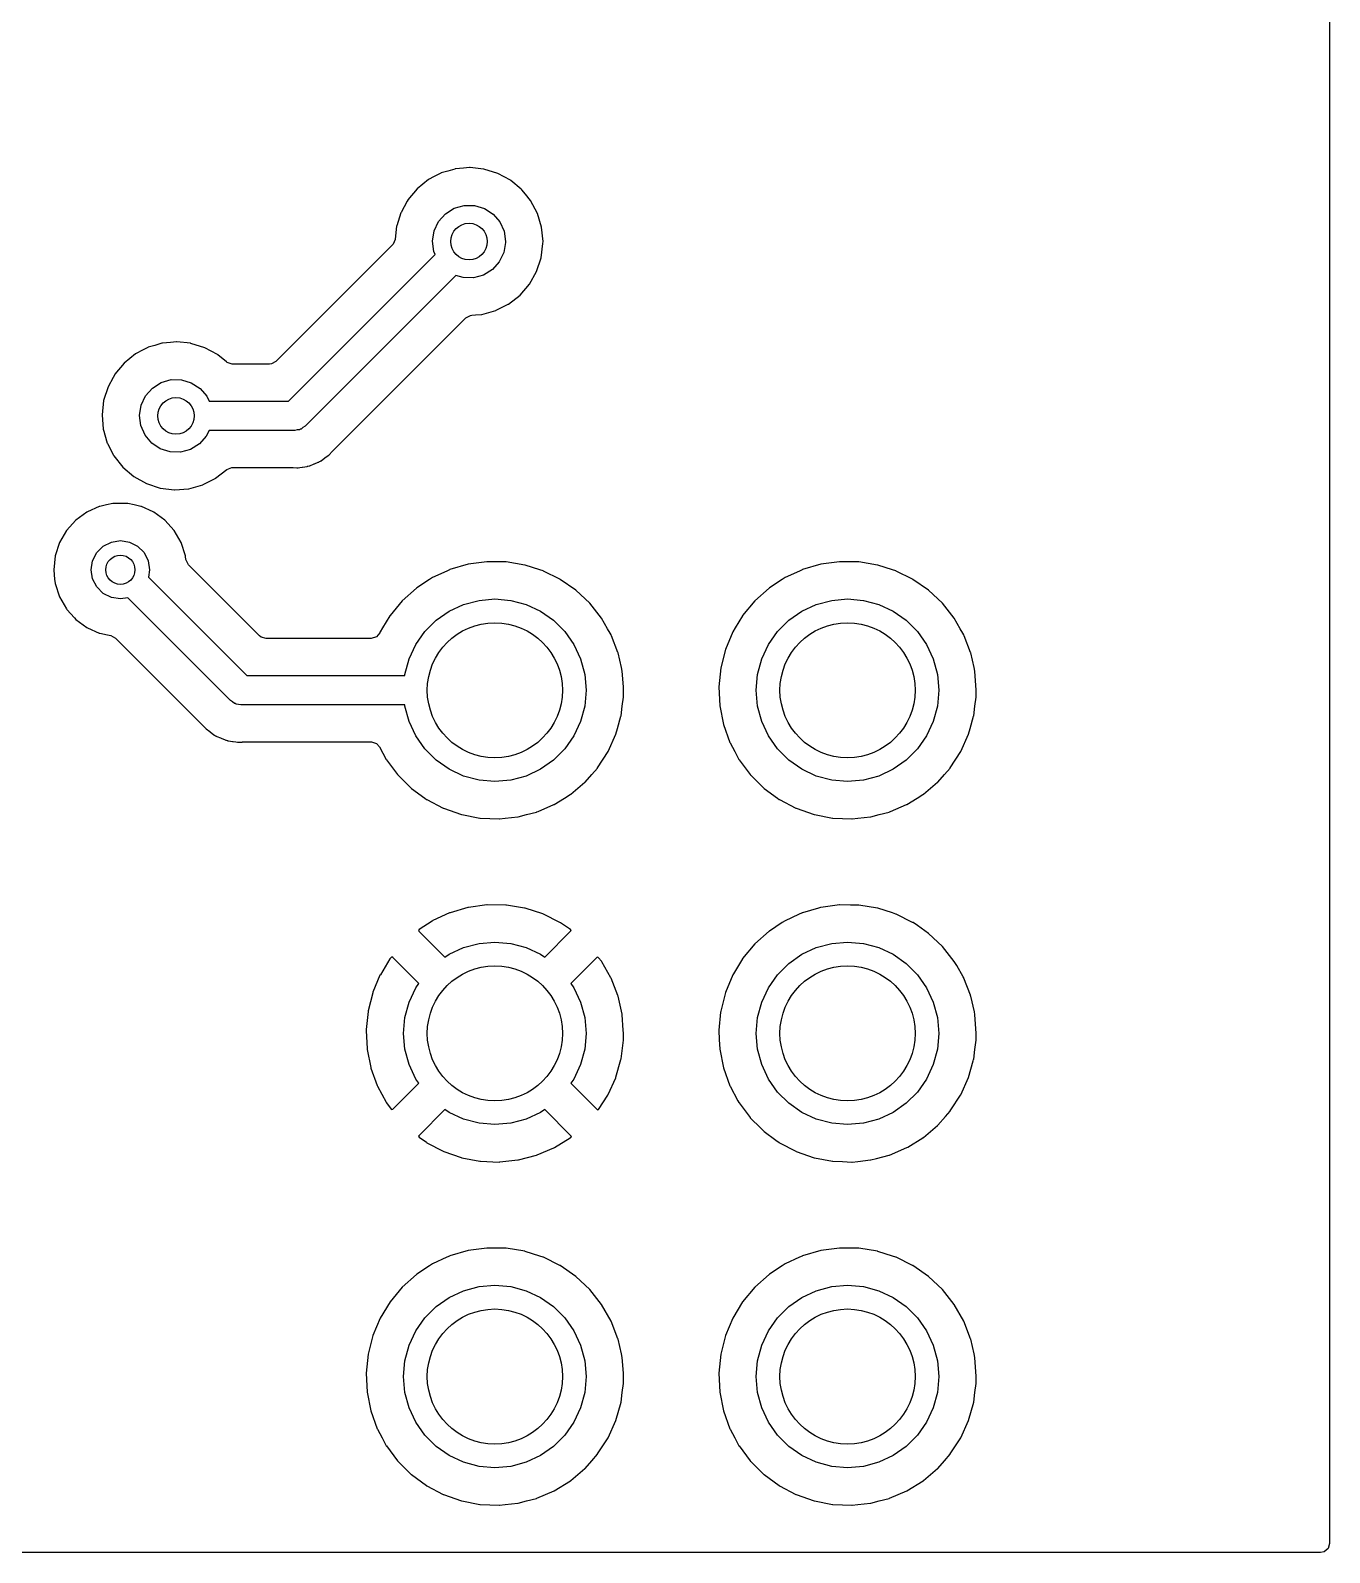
# Model space of a CAD drawing. Extents: x 83 to 134, y -229 to -45.
# Drawn here: x 116.32 to 134.11, y -229.36 to -208.51 of the extents above; entities that cross this region are included whole.
import ezdxf

# ---------------------------------------------------------------- set-up
doc = ezdxf.new("R2010")
doc.units = 0
doc.layers.add('BLACK', color=7, linetype='CONTINUOUS')

msp = doc.modelspace()

# ---------------------------------------------------------------- linework, layer by layer
at = {"layer": 'BLACK', "linetype": 'CONTINUOUS'}
for p, q in [((134.112, -45.0845), (134.112, -229.236)), ((121.772, -210.556), (121.617, -210.68)), ((121.851, -210.515), (121.772, -210.556)), ((121.941, -210.467), (121.851, -210.515)), ((121.947, -210.465), (121.941, -210.467)), ((121.941, -210.467), (121.941, -210.467)), ((122.034, -210.439), (121.947, -210.465)), ((122.131, -210.411), (122.034, -210.439)), ((122.137, -210.409), (122.131, -210.411)), ((122.131, -210.411), (122.131, -210.411)), ((122.143, -210.408), (122.137, -210.409)), ((122.251, -210.398), (122.143, -210.408)), ((122.143, -210.408), (122.143, -210.408)), ((122.333, -210.391), (122.251, -210.398)), ((122.34, -210.391), (122.333, -210.391)), ((122.524, -210.411), (122.34, -210.391)), ((122.34, -210.391), (122.34, -210.391)), ((122.53, -210.412), (122.524, -210.411)), ((122.524, -210.411), (122.524, -210.411)), ((122.719, -210.47), (122.53, -210.412)), ((122.893, -210.564), (122.719, -210.47)), ((122.898, -210.568), (122.893, -210.564)), ((121.617, -210.68), (121.49, -210.832)), ((123.039, -210.685), (122.898, -210.568)), ((122.898, -210.568), (122.898, -210.568)), ((123.045, -210.69), (123.039, -210.685)), ((123.049, -210.695), (123.045, -210.69)), ((123.1, -210.757), (123.049, -210.695)), ((123.049, -210.695), (123.049, -210.695)), ((123.17, -210.843), (123.1, -210.757)), ((121.481, -210.849), (121.395, -211.005)), ((121.487, -210.837), (121.481, -210.849)), ((121.49, -210.832), (121.487, -210.837)), ((121.487, -210.837), (121.487, -210.837)), ((122.002, -211.023), (122.122, -210.948)), ((122.122, -210.948), (122.259, -210.909)), ((122.259, -210.909), (122.4, -210.91)), ((122.4, -210.91), (122.536, -210.95)), ((122.536, -210.95), (122.655, -211.027)), ((123.263, -211.018), (123.17, -210.843)), ((121.337, -211.187), (121.335, -211.194)), ((121.393, -211.011), (121.337, -211.187)), ((121.395, -211.005), (121.393, -211.011)), ((121.393, -211.011), (121.393, -211.011)), ((121.848, -211.258), (121.908, -211.13)), ((121.908, -211.13), (122.002, -211.023)), ((122.655, -211.027), (122.748, -211.135)), ((122.748, -211.135), (122.806, -211.264)), ((123.32, -211.207), (123.263, -211.018)), ((121.315, -211.375), (121.287, -211.44)), ((121.32, -211.325), (121.315, -211.375)), ((121.335, -211.194), (121.32, -211.325)), ((121.826, -211.398), (121.848, -211.258)), ((121.845, -211.539), (121.826, -211.398)), ((122.806, -211.264), (122.826, -211.404)), ((123.34, -211.404), (123.32, -211.207)), ((121.279, -211.45), (119.682, -213.046)), ((119.856, -213.592), (121.864, -211.583)), ((121.287, -211.44), (121.279, -211.45)), ((121.864, -211.583), (121.845, -211.539)), ((122.803, -211.556), (122.741, -211.684)), ((122.826, -211.416), (122.803, -211.556)), ((122.826, -211.404), (122.826, -211.416)), ((123.315, -211.629), (123.339, -211.432)), ((123.339, -211.432), (123.34, -211.404)), ((122.646, -211.789), (122.525, -211.863)), ((122.741, -211.684), (122.646, -211.789)), ((123.154, -211.988), (123.252, -211.816)), ((123.252, -211.816), (123.315, -211.629)), ((122.147, -211.867), (120.08, -213.933)), ((122.246, -211.898), (122.147, -211.867)), ((122.388, -211.9), (122.246, -211.898)), ((122.525, -211.863), (122.388, -211.9)), ((123.025, -212.138), (123.154, -211.988)), ((122.869, -212.26), (123.025, -212.138)), ((122.283, -212.449), (122.345, -212.415)), ((122.345, -212.415), (122.363, -212.413)), ((122.363, -212.413), (122.417, -212.409)), ((122.417, -212.409), (122.496, -212.403)), ((122.496, -212.403), (122.502, -212.402)), ((122.496, -212.403), (122.496, -212.403)), ((122.502, -212.402), (122.693, -212.349)), ((122.693, -212.349), (122.698, -212.346)), ((122.698, -212.346), (122.864, -212.263)), ((122.698, -212.346), (122.698, -212.346)), ((122.864, -212.263), (122.869, -212.26)), ((122.864, -212.263), (122.864, -212.263)), ((120.457, -214.275), (122.283, -212.449)), ((117.928, -212.855), (117.865, -212.888)), ((117.934, -212.852), (117.928, -212.855)), ((117.928, -212.855), (117.928, -212.855)), ((118.021, -212.826), (117.934, -212.852)), ((118.117, -212.798), (118.021, -212.826)), ((118.123, -212.796), (118.117, -212.798)), ((118.117, -212.798), (118.117, -212.798)), ((118.129, -212.796), (118.123, -212.796)), ((118.238, -212.786), (118.129, -212.796)), ((118.129, -212.796), (118.129, -212.796)), ((118.32, -212.778), (118.238, -212.786)), ((118.326, -212.779), (118.32, -212.778)), ((118.511, -212.798), (118.326, -212.779)), ((118.326, -212.779), (118.326, -212.779)), ((118.517, -212.799), (118.511, -212.798)), ((118.511, -212.798), (118.511, -212.798)), ((118.706, -212.858), (118.517, -212.799)), ((118.88, -212.952), (118.706, -212.858)), ((117.604, -213.068), (117.477, -213.219)), ((117.758, -212.944), (117.604, -213.068)), ((117.865, -212.888), (117.758, -212.944)), ((118.885, -212.956), (118.88, -212.952)), ((119.004, -213.054), (118.885, -212.956)), ((118.885, -212.956), (118.885, -212.956)), ((119.016, -213.063), (119.004, -213.054)), ((119.084, -213.083), (119.016, -213.063)), ((119.682, -213.046), (119.62, -213.08)), ((117.452, -213.265), (117.382, -213.393)), ((117.474, -213.225), (117.452, -213.265)), ((117.477, -213.219), (117.474, -213.225)), ((117.474, -213.225), (117.474, -213.225)), ((119.593, -213.083), (119.084, -213.083)), ((119.62, -213.08), (119.593, -213.083)), ((117.382, -213.393), (117.322, -213.581)), ((117.895, -213.517), (117.989, -213.411)), ((117.989, -213.411), (118.109, -213.335)), ((118.109, -213.335), (118.245, -213.296)), ((118.245, -213.296), (118.387, -213.297)), ((118.387, -213.297), (118.523, -213.338)), ((118.523, -213.338), (118.642, -213.415)), ((118.642, -213.415), (118.734, -213.522)), ((117.322, -213.581), (117.3, -213.778)), ((117.813, -213.786), (117.835, -213.646)), ((117.835, -213.646), (117.895, -213.517)), ((118.734, -213.522), (118.766, -213.592)), ((118.766, -213.592), (119.856, -213.592)), ((117.3, -213.778), (117.316, -213.975)), ((117.832, -213.926), (117.813, -213.786)), ((117.316, -213.975), (117.325, -214.003)), ((117.325, -214.003), (117.363, -214.136)), ((117.889, -214.056), (117.832, -213.926)), ((117.98, -214.165), (117.889, -214.056)), ((118.728, -214.071), (118.633, -214.177)), ((118.766, -213.992), (118.728, -214.071)), ((119.939, -213.992), (118.766, -213.992)), ((119.971, -213.984), (119.939, -213.992)), ((120.005, -213.981), (119.971, -213.984)), ((120.014, -213.975), (120.005, -213.981)), ((120.026, -213.972), (120.014, -213.975)), ((120.052, -213.951), (120.026, -213.972)), ((120.08, -213.933), (120.052, -213.951)), ((117.363, -214.136), (117.371, -214.165)), ((117.371, -214.165), (117.374, -214.17)), ((117.374, -214.17), (117.456, -214.33)), ((118.098, -214.243), (117.98, -214.165)), ((118.233, -214.285), (118.098, -214.243)), ((118.375, -214.288), (118.233, -214.285)), ((118.512, -214.251), (118.375, -214.288)), ((118.633, -214.177), (118.512, -214.251)), ((120.411, -214.327), (120.452, -214.281)), ((120.452, -214.281), (120.457, -214.275)), ((117.456, -214.33), (117.461, -214.341)), ((117.461, -214.341), (117.584, -214.496)), ((117.584, -214.496), (117.735, -214.624)), ((118.856, -214.647), (119.01, -214.527)), ((119.01, -214.527), (119.076, -214.501)), ((119.076, -214.501), (119.088, -214.5)), ((119.088, -214.5), (119.91, -214.5)), ((119.91, -214.5), (119.918, -214.501)), ((119.918, -214.501), (119.969, -214.504)), ((119.969, -214.504), (119.969, -214.504)), ((119.969, -214.504), (119.976, -214.505)), ((119.976, -214.505), (119.984, -214.503)), ((119.984, -214.503), (120.01, -214.499)), ((119.984, -214.503), (119.984, -214.503)), ((120.01, -214.499), (120.039, -214.494)), ((120.039, -214.494), (120.046, -214.493)), ((120.046, -214.493), (120.109, -214.485)), ((120.109, -214.485), (120.116, -214.482)), ((120.116, -214.482), (120.119, -214.482)), ((120.119, -214.482), (120.135, -214.477)), ((120.135, -214.477), (120.138, -214.476)), ((120.138, -214.476), (120.145, -214.475)), ((120.145, -214.475), (120.204, -214.449)), ((120.204, -214.449), (120.21, -214.447)), ((120.21, -214.447), (120.262, -214.427)), ((120.262, -214.427), (120.269, -214.424)), ((120.262, -214.427), (120.262, -214.427)), ((120.269, -214.424), (120.276, -214.42)), ((120.276, -214.42), (120.278, -214.419)), ((120.278, -214.419), (120.293, -214.411)), ((120.293, -214.411), (120.295, -214.409)), ((120.295, -214.409), (120.302, -214.406)), ((120.302, -214.406), (120.353, -214.367)), ((120.353, -214.367), (120.358, -214.363)), ((120.358, -214.363), (120.405, -214.331)), ((120.405, -214.331), (120.411, -214.327)), ((120.405, -214.331), (120.405, -214.331)), ((117.735, -214.624), (117.907, -214.72)), ((117.907, -214.72), (118.096, -214.782)), ((118.489, -214.79), (118.68, -214.737)), ((118.68, -214.737), (118.685, -214.734)), ((118.685, -214.734), (118.851, -214.65)), ((118.685, -214.734), (118.685, -214.734)), ((118.851, -214.65), (118.856, -214.647)), ((118.851, -214.65), (118.851, -214.65)), ((118.096, -214.782), (118.292, -214.805)), ((118.292, -214.805), (118.298, -214.804)), ((118.298, -214.804), (118.483, -214.79)), ((118.298, -214.804), (118.298, -214.804)), ((118.483, -214.79), (118.483, -214.79)), ((118.483, -214.79), (118.489, -214.79)), ((117.094, -215.109), (116.94, -215.221)), ((117.1, -215.106), (117.094, -215.109)), ((117.263, -215.034), (117.1, -215.106)), ((117.1, -215.106), (117.1, -215.106)), ((117.269, -215.031), (117.263, -215.034)), ((117.263, -215.034), (117.263, -215.034)), ((117.362, -215.011), (117.269, -215.031)), ((117.449, -214.993), (117.362, -215.011)), ((117.456, -214.992), (117.449, -214.993)), ((117.449, -214.993), (117.449, -214.993)), ((117.647, -214.992), (117.456, -214.992)), ((117.653, -214.993), (117.647, -214.992)), ((117.74, -215.011), (117.653, -214.993)), ((117.653, -214.993), (117.653, -214.993)), ((117.833, -215.031), (117.74, -215.011)), ((117.84, -215.034), (117.833, -215.031)), ((118.002, -215.106), (117.84, -215.034)), ((117.84, -215.034), (117.84, -215.034)), ((118.008, -215.109), (118.002, -215.106)), ((118.002, -215.106), (118.002, -215.106)), ((118.162, -215.221), (118.008, -215.109)), ((116.94, -215.221), (116.812, -215.363)), ((118.29, -215.363), (118.162, -215.221)), ((116.717, -215.528), (116.658, -215.71)), ((116.812, -215.363), (116.717, -215.528)), ((117.316, -215.576), (117.428, -215.52)), ((117.428, -215.52), (117.551, -215.5)), ((117.551, -215.5), (117.675, -215.52)), ((117.675, -215.52), (117.786, -215.576)), ((118.386, -215.528), (118.29, -215.363)), ((118.445, -215.71), (118.386, -215.528)), ((116.658, -215.71), (116.638, -215.9)), ((117.151, -215.9), (117.171, -215.776)), ((117.171, -215.776), (117.228, -215.665)), ((117.228, -215.665), (117.316, -215.576)), ((117.786, -215.576), (117.875, -215.665)), ((117.875, -215.665), (117.932, -215.776)), ((117.932, -215.776), (117.951, -215.9)), ((118.445, -215.717), (118.445, -215.71)), ((118.45, -215.757), (118.445, -215.717)), ((118.445, -215.717), (118.445, -215.717)), ((118.452, -215.77), (118.45, -215.757)), ((118.486, -215.833), (118.452, -215.77)), ((116.638, -215.9), (116.638, -215.907)), ((116.638, -215.907), (116.651, -216.029)), ((117.171, -216.024), (117.151, -215.9)), ((117.951, -215.9), (117.935, -216.001)), ((119.458, -216.805), (118.486, -215.833)), ((122.022, -215.917), (121.825, -216.008)), ((122.058, -215.9), (122.022, -215.917)), ((122.062, -215.898), (122.058, -215.9)), ((122.058, -215.9), (122.058, -215.9)), ((122.313, -215.825), (122.062, -215.898)), ((122.572, -215.79), (122.313, -215.825)), ((122.577, -215.79), (122.572, -215.79)), ((122.72, -215.792), (122.577, -215.79)), ((122.577, -215.79), (122.577, -215.79)), ((122.834, -215.793), (122.72, -215.792)), ((123.092, -215.835), (122.834, -215.793)), ((123.096, -215.837), (123.092, -215.835)), ((123.294, -215.9), (123.096, -215.837)), ((123.341, -215.915), (123.294, -215.9)), ((123.345, -215.917), (123.341, -215.915)), ((123.571, -216.029), (123.345, -215.917)), ((123.345, -215.917), (123.345, -215.917)), ((126.852, -215.917), (126.655, -216.008)), ((126.888, -215.9), (126.852, -215.917)), ((126.892, -215.898), (126.888, -215.9)), ((126.888, -215.9), (126.888, -215.9)), ((127.143, -215.825), (126.892, -215.898)), ((127.402, -215.79), (127.143, -215.825)), ((127.407, -215.79), (127.402, -215.79)), ((127.55, -215.792), (127.407, -215.79)), ((127.407, -215.79), (127.407, -215.79)), ((127.664, -215.793), (127.55, -215.792)), ((127.922, -215.835), (127.664, -215.793)), ((127.926, -215.837), (127.922, -215.835)), ((128.124, -215.9), (127.926, -215.837)), ((128.171, -215.915), (128.124, -215.9)), ((128.175, -215.917), (128.171, -215.915)), ((128.401, -216.029), (128.175, -215.917)), ((128.175, -215.917), (128.175, -215.917)), ((116.651, -216.029), (116.658, -216.09)), ((116.658, -216.09), (116.717, -216.272)), ((117.228, -216.135), (117.171, -216.024)), ((117.316, -216.224), (117.228, -216.135)), ((117.935, -216.001), (119.284, -217.35)), ((121.606, -216.151), (121.411, -216.325)), ((121.61, -216.148), (121.606, -216.151)), ((121.786, -216.033), (121.61, -216.148)), ((121.61, -216.148), (121.61, -216.148)), ((121.825, -216.008), (121.786, -216.033)), ((123.575, -216.031), (123.571, -216.029)), ((123.79, -216.18), (123.575, -216.031)), ((123.98, -216.359), (123.79, -216.18)), ((126.436, -216.151), (126.241, -216.325)), ((126.44, -216.148), (126.436, -216.151)), ((126.616, -216.033), (126.44, -216.148)), ((126.44, -216.148), (126.44, -216.148)), ((126.655, -216.008), (126.616, -216.033)), ((128.405, -216.031), (128.401, -216.029)), ((128.62, -216.18), (128.405, -216.031)), ((128.81, -216.359), (128.62, -216.18)), ((116.717, -216.272), (116.812, -216.437)), ((117.428, -216.28), (117.316, -216.224)), ((117.551, -216.3), (117.428, -216.28)), ((117.652, -216.284), (117.551, -216.3)), ((119.06, -217.691), (117.652, -216.284)), ((121.411, -216.325), (121.244, -216.526)), ((122.055, -216.467), (122.252, -216.375)), ((122.252, -216.375), (122.463, -216.319)), ((122.463, -216.319), (122.68, -216.3)), ((122.68, -216.3), (122.897, -216.319)), ((122.897, -216.319), (123.108, -216.375)), ((123.108, -216.375), (123.305, -216.467)), ((124.142, -216.564), (123.98, -216.359)), ((126.241, -216.325), (126.074, -216.526)), ((126.885, -216.467), (127.082, -216.375)), ((127.082, -216.375), (127.293, -216.319)), ((127.293, -216.319), (127.51, -216.3)), ((127.51, -216.3), (127.727, -216.319)), ((127.727, -216.319), (127.938, -216.375)), ((127.938, -216.375), (128.135, -216.467)), ((128.972, -216.564), (128.81, -216.359)), ((116.812, -216.437), (116.817, -216.442)), ((116.817, -216.442), (116.817, -216.442)), ((116.817, -216.442), (116.923, -216.56)), ((116.923, -216.56), (116.94, -216.579)), ((116.94, -216.579), (117.094, -216.691)), ((121.242, -216.53), (121.143, -216.694)), ((121.244, -216.526), (121.242, -216.53)), ((121.722, -216.747), (121.877, -216.592)), ((121.877, -216.592), (122.055, -216.467)), ((123.305, -216.467), (123.483, -216.592)), ((123.483, -216.592), (123.638, -216.747)), ((124.224, -216.707), (124.142, -216.564)), ((126.072, -216.53), (125.973, -216.694)), ((126.074, -216.526), (126.072, -216.53)), ((126.552, -216.747), (126.707, -216.592)), ((126.707, -216.592), (126.885, -216.467)), ((128.135, -216.467), (128.313, -216.592)), ((128.313, -216.592), (128.468, -216.747)), ((129.054, -216.707), (128.972, -216.564)), ((117.094, -216.691), (117.1, -216.694)), ((117.1, -216.694), (117.1, -216.694)), ((117.1, -216.694), (117.263, -216.766)), ((117.263, -216.766), (117.269, -216.769)), ((117.269, -216.769), (117.373, -216.791)), ((117.373, -216.791), (117.422, -216.801)), ((117.422, -216.801), (117.485, -216.835)), ((119.479, -216.821), (119.458, -216.805)), ((119.547, -216.841), (119.479, -216.821)), ((121.058, -216.819), (120.986, -216.841)), ((121.103, -216.764), (121.058, -216.819)), ((121.107, -216.754), (121.103, -216.764)), ((121.109, -216.749), (121.107, -216.754)), ((121.107, -216.754), (121.107, -216.754)), ((121.143, -216.694), (121.109, -216.749)), ((121.597, -216.925), (121.722, -216.747)), ((123.638, -216.747), (123.763, -216.925)), ((124.259, -216.769), (124.224, -216.707)), ((124.272, -216.791), (124.259, -216.769)), ((124.273, -216.795), (124.272, -216.791)), ((124.277, -216.805), (124.273, -216.795)), ((124.273, -216.795), (124.273, -216.795)), ((124.366, -217.034), (124.277, -216.805)), ((125.939, -216.749), (125.838, -216.99)), ((125.973, -216.694), (125.939, -216.749)), ((126.427, -216.925), (126.552, -216.747)), ((128.468, -216.747), (128.593, -216.925)), ((129.089, -216.769), (129.054, -216.707)), ((129.102, -216.791), (129.089, -216.769)), ((129.103, -216.795), (129.102, -216.791)), ((129.107, -216.805), (129.103, -216.795)), ((129.103, -216.795), (129.103, -216.795)), ((129.196, -217.034), (129.107, -216.805)), ((117.485, -216.835), (118.68, -218.031)), ((120.986, -216.841), (119.547, -216.841)), ((121.505, -217.122), (121.597, -216.925)), ((123.763, -216.925), (123.855, -217.122)), ((125.838, -216.99), (125.773, -217.244)), ((126.335, -217.122), (126.427, -216.925)), ((128.593, -216.925), (128.685, -217.122)), ((121.449, -217.333), (121.505, -217.122)), ((123.855, -217.122), (123.911, -217.333)), ((124.367, -217.039), (124.366, -217.034)), ((124.413, -217.239), (124.367, -217.039)), ((126.279, -217.333), (126.335, -217.122)), ((128.685, -217.122), (128.741, -217.333)), ((129.197, -217.039), (129.196, -217.034)), ((129.243, -217.239), (129.197, -217.039)), ((119.284, -217.35), (121.447, -217.35)), ((121.447, -217.35), (121.449, -217.333)), ((123.911, -217.333), (123.93, -217.55)), ((124.424, -217.289), (124.413, -217.239)), ((124.44, -217.504), (124.424, -217.289)), ((125.773, -217.244), (125.747, -217.504)), ((126.26, -217.55), (126.279, -217.333)), ((128.741, -217.333), (128.76, -217.55)), ((129.254, -217.289), (129.243, -217.239)), ((129.273, -217.55), (129.254, -217.289)), ((123.93, -217.55), (123.911, -217.767)), ((124.425, -217.769), (124.441, -217.645)), ((124.443, -217.55), (124.44, -217.504)), ((124.441, -217.642), (124.443, -217.55)), ((124.441, -217.645), (124.441, -217.642)), ((124.441, -217.645), (124.441, -217.645)), ((125.747, -217.504), (125.76, -217.765)), ((126.279, -217.767), (126.26, -217.55)), ((128.76, -217.55), (128.741, -217.767)), ((129.255, -217.769), (129.271, -217.645)), ((129.271, -217.642), (129.273, -217.55)), ((129.271, -217.645), (129.271, -217.642)), ((129.271, -217.645), (129.271, -217.645)), ((119.088, -217.709), (119.06, -217.691)), ((119.114, -217.73), (119.088, -217.709)), ((119.125, -217.733), (119.114, -217.73)), ((119.135, -217.739), (119.125, -217.733)), ((119.168, -217.743), (119.135, -217.739)), ((119.201, -217.75), (119.168, -217.743)), ((121.447, -217.75), (119.201, -217.75)), ((121.449, -217.767), (121.447, -217.75)), ((121.505, -217.978), (121.449, -217.767)), ((123.911, -217.767), (123.855, -217.978)), ((124.408, -217.902), (124.425, -217.769)), ((125.76, -217.765), (125.811, -218.021)), ((126.335, -217.978), (126.279, -217.767)), ((128.741, -217.767), (128.685, -217.978)), ((129.238, -217.902), (129.255, -217.769)), ((118.68, -218.031), (118.686, -218.037)), ((118.686, -218.037), (118.724, -218.08)), ((121.597, -218.175), (121.505, -217.978)), ((123.855, -217.978), (123.763, -218.175)), ((124.359, -218.075), (124.407, -217.906)), ((124.407, -217.906), (124.408, -217.902)), ((124.407, -217.906), (124.407, -217.906)), ((125.811, -218.021), (125.899, -218.267)), ((126.427, -218.175), (126.335, -217.978)), ((128.685, -217.978), (128.593, -218.175)), ((129.189, -218.075), (129.237, -217.906)), ((129.237, -217.906), (129.238, -217.902)), ((129.237, -217.906), (129.237, -217.906)), ((118.724, -218.08), (118.776, -218.117)), ((118.776, -218.117), (118.781, -218.121)), ((118.781, -218.121), (118.831, -218.16)), ((118.831, -218.16), (118.838, -218.164)), ((118.838, -218.164), (118.841, -218.165)), ((118.841, -218.165), (118.855, -218.173)), ((118.855, -218.173), (118.858, -218.175)), ((118.858, -218.175), (118.864, -218.179)), ((118.864, -218.179), (118.871, -218.182)), ((118.871, -218.182), (118.871, -218.182)), ((118.871, -218.182), (118.923, -218.202)), ((118.923, -218.202), (118.93, -218.205)), ((118.93, -218.205), (118.988, -218.231)), ((118.988, -218.231), (118.995, -218.232)), ((118.995, -218.232), (118.998, -218.233)), ((118.998, -218.233), (119.014, -218.238)), ((119.014, -218.238), (119.017, -218.239)), ((119.017, -218.239), (119.024, -218.241)), ((119.024, -218.241), (119.031, -218.242)), ((119.031, -218.242), (119.087, -218.25)), ((119.087, -218.25), (119.094, -218.251)), ((119.094, -218.251), (119.132, -218.258)), ((119.132, -218.258), (119.156, -218.262)), ((119.156, -218.262), (119.164, -218.262)), ((119.164, -218.262), (119.219, -218.259)), ((119.164, -218.262), (119.164, -218.262)), ((119.219, -218.259), (119.226, -218.258)), ((119.226, -218.258), (120.989, -218.258)), ((120.989, -218.258), (121.057, -218.279)), ((121.057, -218.279), (121.1, -218.325)), ((121.722, -218.353), (121.597, -218.175)), ((123.763, -218.175), (123.638, -218.353)), ((124.23, -218.391), (124.337, -218.153)), ((124.337, -218.153), (124.359, -218.075)), ((125.899, -218.267), (125.901, -218.271)), ((125.901, -218.271), (125.966, -218.391)), ((126.552, -218.353), (126.427, -218.175)), ((128.593, -218.175), (128.468, -218.353)), ((129.06, -218.391), (129.167, -218.153)), ((129.167, -218.153), (129.189, -218.075)), ((121.1, -218.325), (121.193, -218.497)), ((121.877, -218.508), (121.722, -218.353)), ((123.638, -218.353), (123.483, -218.508)), ((124.088, -218.611), (124.23, -218.391)), ((125.966, -218.391), (126.023, -218.497)), ((126.707, -218.508), (126.552, -218.353)), ((128.468, -218.353), (128.313, -218.508)), ((128.918, -218.611), (129.06, -218.391)), ((121.193, -218.497), (121.196, -218.501)), ((121.196, -218.501), (121.196, -218.501)), ((121.196, -218.501), (121.346, -218.703)), ((122.055, -218.633), (121.877, -218.508)), ((122.252, -218.725), (122.055, -218.633)), ((123.305, -218.633), (123.108, -218.725)), ((123.483, -218.508), (123.305, -218.633)), ((124.008, -218.703), (124.085, -218.615)), ((124.085, -218.615), (124.088, -218.611)), ((124.085, -218.615), (124.085, -218.615)), ((126.023, -218.497), (126.026, -218.501)), ((126.026, -218.501), (126.026, -218.501)), ((126.026, -218.501), (126.176, -218.703)), ((126.885, -218.633), (126.707, -218.508)), ((127.082, -218.725), (126.885, -218.633)), ((128.135, -218.633), (127.938, -218.725)), ((128.313, -218.508), (128.135, -218.633)), ((128.838, -218.703), (128.915, -218.615)), ((128.915, -218.615), (128.918, -218.611)), ((128.915, -218.615), (128.915, -218.615)), ((121.346, -218.703), (121.346, -218.703)), ((121.346, -218.703), (121.349, -218.707)), ((121.349, -218.707), (121.352, -218.71)), ((121.352, -218.71), (121.352, -218.71)), ((121.352, -218.71), (121.531, -218.888)), ((121.531, -218.888), (121.535, -218.891)), ((121.535, -218.891), (121.539, -218.894)), ((121.539, -218.894), (121.539, -218.894)), ((121.539, -218.894), (121.723, -219.029)), ((122.463, -218.781), (122.252, -218.725)), ((122.68, -218.8), (122.463, -218.781)), ((122.897, -218.781), (122.68, -218.8)), ((123.108, -218.725), (122.897, -218.781)), ((123.72, -218.974), (123.912, -218.811)), ((123.912, -218.811), (123.916, -218.808)), ((123.912, -218.811), (123.912, -218.811)), ((123.916, -218.808), (124.008, -218.703)), ((126.176, -218.703), (126.176, -218.703)), ((126.176, -218.703), (126.179, -218.707)), ((126.179, -218.707), (126.182, -218.71)), ((126.182, -218.71), (126.182, -218.71)), ((126.182, -218.71), (126.361, -218.888)), ((126.361, -218.888), (126.365, -218.891)), ((126.365, -218.891), (126.369, -218.894)), ((126.369, -218.894), (126.369, -218.894)), ((126.369, -218.894), (126.553, -219.029)), ((127.293, -218.781), (127.082, -218.725)), ((127.51, -218.8), (127.293, -218.781)), ((127.727, -218.781), (127.51, -218.8)), ((127.938, -218.725), (127.727, -218.781)), ((128.55, -218.974), (128.742, -218.811)), ((128.742, -218.811), (128.746, -218.808)), ((128.742, -218.811), (128.742, -218.811)), ((128.746, -218.808), (128.838, -218.703)), ((121.723, -219.029), (121.746, -219.045)), ((121.746, -219.045), (121.75, -219.048)), ((121.75, -219.048), (121.75, -219.048)), ((121.75, -219.048), (121.973, -219.165)), ((123.49, -219.116), (123.494, -219.114)), ((123.494, -219.114), (123.636, -219.027)), ((123.636, -219.027), (123.713, -218.979)), ((123.713, -218.979), (123.717, -218.977)), ((123.713, -218.979), (123.713, -218.979)), ((123.717, -218.977), (123.72, -218.974)), ((123.72, -218.974), (123.72, -218.974)), ((126.553, -219.029), (126.576, -219.045)), ((126.576, -219.045), (126.58, -219.048)), ((126.58, -219.048), (126.58, -219.048)), ((126.58, -219.048), (126.803, -219.165)), ((128.32, -219.116), (128.324, -219.114)), ((128.324, -219.114), (128.466, -219.027)), ((128.466, -219.027), (128.543, -218.979)), ((128.543, -218.979), (128.547, -218.977)), ((128.543, -218.979), (128.543, -218.979)), ((128.547, -218.977), (128.55, -218.974)), ((128.55, -218.974), (128.55, -218.974)), ((121.973, -219.165), (121.973, -219.165)), ((121.973, -219.165), (121.977, -219.167)), ((121.977, -219.167), (122.224, -219.253)), ((122.224, -219.253), (122.228, -219.254)), ((122.228, -219.254), (122.476, -219.301)), ((122.476, -219.301), (122.476, -219.301)), ((122.476, -219.301), (122.48, -219.302)), ((122.48, -219.302), (122.611, -219.307)), ((122.611, -219.307), (122.737, -219.312)), ((122.737, -219.312), (122.737, -219.312)), ((122.737, -219.312), (122.742, -219.312)), ((122.742, -219.312), (122.821, -219.304)), ((122.821, -219.304), (122.997, -219.284)), ((122.997, -219.284), (122.997, -219.284)), ((122.997, -219.284), (123.001, -219.284)), ((123.001, -219.284), (123.114, -219.254)), ((123.114, -219.254), (123.25, -219.219)), ((123.25, -219.219), (123.254, -219.217)), ((123.25, -219.219), (123.25, -219.219)), ((123.254, -219.217), (123.271, -219.21)), ((123.271, -219.21), (123.49, -219.116)), ((126.803, -219.165), (126.803, -219.165)), ((126.803, -219.165), (126.807, -219.167)), ((126.807, -219.167), (127.054, -219.253)), ((127.054, -219.253), (127.058, -219.254)), ((127.058, -219.254), (127.306, -219.301)), ((127.306, -219.301), (127.306, -219.301)), ((127.306, -219.301), (127.31, -219.302)), ((127.31, -219.302), (127.441, -219.307)), ((127.441, -219.307), (127.567, -219.312)), ((127.567, -219.312), (127.567, -219.312)), ((127.567, -219.312), (127.572, -219.312)), ((127.572, -219.312), (127.651, -219.304)), ((127.651, -219.304), (127.827, -219.284)), ((127.827, -219.284), (127.827, -219.284)), ((127.827, -219.284), (127.831, -219.284)), ((127.831, -219.284), (127.944, -219.254)), ((127.944, -219.254), (128.08, -219.219)), ((128.08, -219.219), (128.084, -219.217)), ((128.08, -219.219), (128.08, -219.219)), ((128.084, -219.217), (128.101, -219.21)), ((128.101, -219.21), (128.32, -219.116)), ((122.309, -220.527), (122.067, -220.597)), ((122.318, -220.525), (122.309, -220.527)), ((122.568, -220.491), (122.318, -220.525)), ((122.577, -220.49), (122.568, -220.491)), ((122.829, -220.494), (122.577, -220.49)), ((122.838, -220.495), (122.829, -220.494)), ((123.087, -220.535), (122.838, -220.495)), ((123.096, -220.537), (123.087, -220.535)), ((123.336, -220.614), (123.096, -220.537)), ((127.111, -220.535), (126.892, -220.598)), ((127.139, -220.526), (127.111, -220.535)), ((127.143, -220.525), (127.139, -220.526)), ((127.139, -220.526), (127.139, -220.526)), ((127.402, -220.49), (127.143, -220.525)), ((127.407, -220.49), (127.402, -220.49)), ((127.55, -220.492), (127.407, -220.49)), ((127.407, -220.49), (127.407, -220.49)), ((127.664, -220.493), (127.55, -220.492)), ((127.922, -220.535), (127.664, -220.493)), ((127.926, -220.537), (127.922, -220.535)), ((128.124, -220.6), (127.926, -220.537)), ((121.821, -220.711), (121.642, -220.828)), ((121.83, -220.706), (121.821, -220.711)), ((122.058, -220.601), (121.83, -220.706)), ((122.067, -220.597), (122.058, -220.601)), ((123.345, -220.618), (123.336, -220.614)), ((123.571, -220.729), (123.345, -220.618)), ((123.579, -220.734), (123.571, -220.729)), ((123.715, -220.829), (123.579, -220.734)), ((126.616, -220.733), (126.44, -220.848)), ((126.655, -220.708), (126.616, -220.733)), ((126.838, -220.623), (126.655, -220.708)), ((126.888, -220.6), (126.838, -220.623)), ((126.892, -220.598), (126.888, -220.6)), ((126.888, -220.6), (126.888, -220.6)), ((128.171, -220.615), (128.124, -220.6)), ((128.175, -220.617), (128.171, -220.615)), ((128.401, -220.729), (128.175, -220.617)), ((128.175, -220.617), (128.175, -220.617)), ((128.405, -220.731), (128.401, -220.729)), ((128.409, -220.733), (128.405, -220.731)), ((128.467, -220.774), (128.409, -220.733)), ((128.409, -220.733), (128.409, -220.733)), ((128.62, -220.88), (128.467, -220.774)), ((121.642, -220.828), (121.633, -220.839)), ((121.633, -220.839), (121.638, -220.849)), ((121.638, -220.849), (121.997, -221.208)), ((123.363, -221.208), (123.718, -220.852)), ((123.725, -220.841), (123.715, -220.829)), ((123.718, -220.852), (123.725, -220.841)), ((126.436, -220.851), (126.241, -221.025)), ((126.44, -220.848), (126.436, -220.851)), ((126.44, -220.848), (126.44, -220.848)), ((128.81, -221.059), (128.62, -220.88)), ((121.997, -221.208), (122.055, -221.167)), ((122.055, -221.167), (122.252, -221.075)), ((122.252, -221.075), (122.463, -221.019)), ((122.463, -221.019), (122.68, -221)), ((122.68, -221), (122.897, -221.019)), ((122.897, -221.019), (123.108, -221.075)), ((123.108, -221.075), (123.305, -221.167)), ((123.305, -221.167), (123.363, -221.208)), ((126.241, -221.025), (126.074, -221.226)), ((126.707, -221.292), (126.885, -221.167)), ((126.885, -221.167), (127.082, -221.075)), ((127.082, -221.075), (127.293, -221.019)), ((127.293, -221.019), (127.51, -221)), ((127.51, -221), (127.727, -221.019)), ((127.727, -221.019), (127.938, -221.075)), ((127.938, -221.075), (128.135, -221.167)), ((128.135, -221.167), (128.313, -221.292)), ((128.972, -221.264), (128.81, -221.059)), ((121.242, -221.23), (121.112, -221.446)), ((121.248, -221.223), (121.242, -221.23)), ((121.258, -221.21), (121.248, -221.223)), ((121.268, -221.203), (121.258, -221.21)), ((121.281, -221.211), (121.268, -221.203)), ((121.638, -221.567), (121.281, -221.211)), ((124.078, -221.211), (123.722, -221.567)), ((124.089, -221.205), (124.078, -221.211)), ((124.101, -221.213), (124.089, -221.205)), ((124.139, -221.261), (124.101, -221.213)), ((124.144, -221.268), (124.139, -221.261)), ((124.269, -221.487), (124.144, -221.268)), ((126.072, -221.23), (125.947, -221.436)), ((126.074, -221.226), (126.072, -221.23)), ((126.552, -221.447), (126.707, -221.292)), ((128.313, -221.292), (128.468, -221.447)), ((129.005, -221.322), (128.972, -221.264)), ((129.094, -221.477), (129.005, -221.322)), ((121.107, -221.454), (121.01, -221.686)), ((121.112, -221.446), (121.107, -221.454)), ((121.597, -221.625), (121.638, -221.567)), ((123.722, -221.567), (123.763, -221.625)), ((124.273, -221.495), (124.269, -221.487)), ((124.364, -221.73), (124.273, -221.495)), ((125.939, -221.449), (125.838, -221.69)), ((125.947, -221.436), (125.939, -221.449)), ((126.427, -221.625), (126.552, -221.447)), ((128.468, -221.447), (128.593, -221.625)), ((129.102, -221.491), (129.094, -221.477)), ((129.103, -221.495), (129.102, -221.491)), ((129.193, -221.727), (129.103, -221.495)), ((129.103, -221.495), (129.103, -221.495)), ((121.007, -221.695), (120.945, -221.939)), ((121.01, -221.686), (121.007, -221.695)), ((121.449, -222.033), (121.505, -221.822)), ((121.505, -221.822), (121.597, -221.625)), ((123.763, -221.625), (123.855, -221.822)), ((123.855, -221.822), (123.911, -222.033)), ((124.367, -221.739), (124.364, -221.73)), ((124.423, -221.985), (124.367, -221.739)), ((125.838, -221.69), (125.773, -221.944)), ((126.279, -222.033), (126.335, -221.822)), ((126.335, -221.822), (126.427, -221.625)), ((128.593, -221.625), (128.685, -221.822)), ((128.685, -221.822), (128.741, -222.033)), ((129.196, -221.734), (129.193, -221.727)), ((129.197, -221.739), (129.196, -221.734)), ((129.247, -221.956), (129.197, -221.739)), ((120.943, -221.949), (120.918, -222.199)), ((120.945, -221.939), (120.943, -221.949)), ((121.43, -222.25), (121.449, -222.033)), ((123.911, -222.033), (123.93, -222.25)), ((124.424, -221.994), (124.423, -221.985)), ((124.439, -222.204), (124.424, -221.994)), ((125.772, -221.961), (125.747, -222.204)), ((125.773, -221.948), (125.772, -221.961)), ((125.773, -221.944), (125.773, -221.948)), ((125.773, -221.948), (125.773, -221.948)), ((126.26, -222.25), (126.279, -222.033)), ((128.741, -222.033), (128.76, -222.25)), ((129.254, -221.989), (129.247, -221.956)), ((129.254, -221.994), (129.254, -221.989)), ((129.268, -222.183), (129.254, -221.994)), ((129.254, -221.994), (129.254, -221.994)), ((120.918, -222.199), (120.918, -222.209)), ((120.918, -222.209), (120.93, -222.46)), ((124.443, -222.247), (124.439, -222.204)), ((125.747, -222.204), (125.747, -222.209)), ((125.747, -222.209), (125.753, -222.334)), ((125.747, -222.209), (125.747, -222.209)), ((129.273, -222.25), (129.268, -222.183)), ((121.449, -222.467), (121.43, -222.25)), ((123.93, -222.25), (123.911, -222.467)), ((124.408, -222.597), (124.44, -222.345)), ((124.44, -222.345), (124.441, -222.339)), ((124.441, -222.339), (124.443, -222.253)), ((124.443, -222.253), (124.443, -222.247)), ((125.753, -222.334), (125.76, -222.465)), ((126.279, -222.467), (126.26, -222.25)), ((128.76, -222.25), (128.741, -222.467)), ((129.255, -222.469), (129.271, -222.345)), ((129.271, -222.339), (129.273, -222.253)), ((129.271, -222.342), (129.271, -222.339)), ((129.271, -222.345), (129.271, -222.342)), ((129.271, -222.345), (129.271, -222.345)), ((129.273, -222.253), (129.273, -222.25)), ((120.93, -222.46), (120.931, -222.469)), ((120.931, -222.469), (120.98, -222.717)), ((121.505, -222.678), (121.449, -222.467)), ((123.911, -222.467), (123.855, -222.678)), ((124.338, -222.848), (124.406, -222.606)), ((124.406, -222.606), (124.408, -222.597)), ((125.76, -222.465), (125.811, -222.721)), ((126.335, -222.678), (126.279, -222.467)), ((128.741, -222.467), (128.685, -222.678)), ((129.167, -222.853), (129.232, -222.625)), ((129.232, -222.625), (129.237, -222.606)), ((129.237, -222.606), (129.238, -222.602)), ((129.237, -222.606), (129.237, -222.606)), ((129.238, -222.602), (129.255, -222.469)), ((120.98, -222.717), (120.983, -222.726)), ((120.983, -222.726), (121.068, -222.963)), ((121.597, -222.875), (121.505, -222.678)), ((123.855, -222.678), (123.763, -222.875)), ((124.231, -223.087), (124.335, -222.857)), ((124.335, -222.857), (124.338, -222.848)), ((125.811, -222.721), (125.899, -222.967)), ((126.427, -222.875), (126.335, -222.678)), ((128.685, -222.678), (128.593, -222.875)), ((129.06, -223.091), (129.167, -222.853)), ((121.068, -222.963), (121.072, -222.971)), ((121.072, -222.971), (121.191, -223.193)), ((121.283, -223.288), (121.638, -222.933)), ((121.638, -222.933), (121.597, -222.875)), ((123.763, -222.875), (123.722, -222.933)), ((123.722, -222.933), (124.08, -223.291)), ((125.899, -222.967), (125.901, -222.971)), ((125.901, -222.971), (126.01, -223.173)), ((126.552, -223.053), (126.427, -222.875)), ((126.707, -223.208), (126.552, -223.053)), ((128.468, -223.053), (128.313, -223.208)), ((128.593, -222.875), (128.468, -223.053)), ((121.191, -223.193), (121.196, -223.201)), ((121.196, -223.201), (121.259, -223.286)), ((124.101, -223.291), (124.227, -223.095)), ((124.227, -223.095), (124.231, -223.087)), ((126.01, -223.173), (126.023, -223.197)), ((126.023, -223.197), (126.026, -223.201)), ((126.026, -223.201), (126.026, -223.201)), ((126.026, -223.201), (126.176, -223.403)), ((126.885, -223.333), (126.707, -223.208)), ((128.313, -223.208), (128.135, -223.333)), ((128.927, -223.297), (129.057, -223.095)), ((129.057, -223.095), (129.06, -223.091)), ((121.259, -223.286), (121.271, -223.294)), ((121.271, -223.294), (121.283, -223.288)), ((121.997, -223.292), (121.642, -223.647)), ((122.055, -223.333), (121.997, -223.292)), ((122.252, -223.425), (122.055, -223.333)), ((122.463, -223.481), (122.252, -223.425)), ((122.68, -223.5), (122.463, -223.481)), ((122.897, -223.481), (122.68, -223.5)), ((123.108, -223.425), (122.897, -223.481)), ((123.305, -223.333), (123.108, -223.425)), ((123.363, -223.292), (123.305, -223.333)), ((123.721, -223.651), (123.363, -223.292)), ((124.08, -223.291), (124.092, -223.297)), ((124.092, -223.297), (124.101, -223.291)), ((126.176, -223.403), (126.176, -223.403)), ((126.176, -223.403), (126.179, -223.407)), ((126.179, -223.407), (126.182, -223.41)), ((126.182, -223.41), (126.182, -223.41)), ((126.182, -223.41), (126.318, -223.544)), ((127.082, -223.425), (126.885, -223.333)), ((127.293, -223.481), (127.082, -223.425)), ((127.51, -223.5), (127.293, -223.481)), ((127.727, -223.481), (127.51, -223.5)), ((127.938, -223.425), (127.727, -223.481)), ((128.135, -223.333), (127.938, -223.425)), ((128.746, -223.508), (128.852, -223.387)), ((128.852, -223.387), (128.915, -223.315)), ((128.915, -223.315), (128.918, -223.311)), ((128.915, -223.315), (128.915, -223.315)), ((128.918, -223.311), (128.927, -223.297)), ((121.642, -223.647), (121.636, -223.659)), ((121.636, -223.659), (121.644, -223.671)), ((121.644, -223.671), (121.742, -223.742)), ((123.498, -223.811), (123.712, -223.679)), ((123.712, -223.679), (123.719, -223.674)), ((123.719, -223.674), (123.728, -223.661)), ((123.728, -223.661), (123.721, -223.651)), ((126.318, -223.544), (126.365, -223.591)), ((126.365, -223.591), (126.369, -223.594)), ((126.369, -223.594), (126.369, -223.594)), ((126.369, -223.594), (126.529, -223.711)), ((128.335, -223.808), (128.543, -223.679)), ((128.543, -223.679), (128.547, -223.677)), ((128.543, -223.679), (128.543, -223.679)), ((128.547, -223.677), (128.55, -223.674)), ((128.55, -223.674), (128.742, -223.511)), ((128.55, -223.674), (128.55, -223.674)), ((128.742, -223.511), (128.746, -223.508)), ((128.742, -223.511), (128.742, -223.511)), ((121.742, -223.742), (121.75, -223.747)), ((121.75, -223.747), (121.973, -223.865)), ((121.973, -223.865), (121.981, -223.868)), ((121.981, -223.868), (122.219, -223.951)), ((123.258, -223.915), (123.49, -223.816)), ((123.49, -223.816), (123.498, -223.811)), ((126.529, -223.711), (126.576, -223.745)), ((126.576, -223.745), (126.58, -223.748)), ((126.58, -223.748), (126.58, -223.748)), ((126.58, -223.748), (126.803, -223.865)), ((126.803, -223.865), (126.803, -223.865)), ((126.803, -223.865), (126.807, -223.867)), ((126.807, -223.867), (127.054, -223.953)), ((128.084, -223.917), (128.324, -223.814)), ((128.324, -223.814), (128.335, -223.808)), ((122.219, -223.951), (122.228, -223.954)), ((122.228, -223.954), (122.476, -224.001)), ((122.476, -224.001), (122.485, -224.002)), ((122.485, -224.002), (122.737, -224.012)), ((122.737, -224.012), (122.746, -224.011)), ((122.746, -224.011), (122.997, -223.984)), ((122.997, -223.984), (123.006, -223.982)), ((123.006, -223.982), (123.249, -223.918)), ((123.249, -223.918), (123.258, -223.915)), ((127.054, -223.953), (127.058, -223.954)), ((127.058, -223.954), (127.306, -224.001)), ((127.306, -224.001), (127.306, -224.001)), ((127.306, -224.001), (127.31, -224.002)), ((127.31, -224.002), (127.441, -224.007)), ((127.441, -224.007), (127.567, -224.012)), ((127.567, -224.012), (127.567, -224.012)), ((127.567, -224.012), (127.572, -224.012)), ((127.572, -224.012), (127.651, -224.004)), ((127.651, -224.004), (127.827, -223.984)), ((127.827, -223.984), (127.827, -223.984)), ((127.827, -223.984), (127.831, -223.984)), ((127.831, -223.984), (127.905, -223.965)), ((127.905, -223.965), (128.08, -223.919)), ((128.08, -223.919), (128.084, -223.917)), ((128.08, -223.919), (128.08, -223.919)), ((122.022, -225.317), (121.825, -225.408)), ((122.058, -225.3), (122.022, -225.317)), ((122.062, -225.298), (122.058, -225.3)), ((122.058, -225.3), (122.058, -225.3)), ((122.313, -225.225), (122.062, -225.298)), ((122.572, -225.19), (122.313, -225.225)), ((122.577, -225.19), (122.572, -225.19)), ((122.72, -225.192), (122.577, -225.19)), ((122.577, -225.19), (122.577, -225.19)), ((122.834, -225.193), (122.72, -225.192)), ((123.092, -225.235), (122.834, -225.193)), ((123.096, -225.237), (123.092, -225.235)), ((123.294, -225.3), (123.096, -225.237)), ((123.341, -225.315), (123.294, -225.3)), ((123.345, -225.317), (123.341, -225.315)), ((123.571, -225.429), (123.345, -225.317)), ((123.345, -225.317), (123.345, -225.317)), ((126.852, -225.317), (126.655, -225.408)), ((126.888, -225.3), (126.852, -225.317)), ((126.892, -225.298), (126.888, -225.3)), ((126.888, -225.3), (126.888, -225.3)), ((127.143, -225.225), (126.892, -225.298)), ((127.402, -225.19), (127.143, -225.225)), ((127.407, -225.19), (127.402, -225.19)), ((127.55, -225.192), (127.407, -225.19)), ((127.407, -225.19), (127.407, -225.19)), ((127.664, -225.193), (127.55, -225.192)), ((127.922, -225.235), (127.664, -225.193)), ((127.926, -225.237), (127.922, -225.235)), ((128.124, -225.3), (127.926, -225.237)), ((128.171, -225.315), (128.124, -225.3)), ((128.175, -225.317), (128.171, -225.315)), ((128.401, -225.429), (128.175, -225.317)), ((128.175, -225.317), (128.175, -225.317)), ((121.606, -225.551), (121.411, -225.725)), ((121.61, -225.548), (121.606, -225.551)), ((121.786, -225.433), (121.61, -225.548)), ((121.61, -225.548), (121.61, -225.548)), ((121.825, -225.408), (121.786, -225.433)), ((123.575, -225.431), (123.571, -225.429)), ((123.79, -225.58), (123.575, -225.431)), ((126.436, -225.551), (126.241, -225.725)), ((126.44, -225.548), (126.436, -225.551)), ((126.616, -225.433), (126.44, -225.548)), ((126.44, -225.548), (126.44, -225.548)), ((126.655, -225.408), (126.616, -225.433)), ((128.405, -225.431), (128.401, -225.429)), ((128.62, -225.58), (128.405, -225.431)), ((121.411, -225.725), (121.244, -225.926)), ((122.055, -225.867), (122.252, -225.775)), ((122.252, -225.775), (122.463, -225.719)), ((122.463, -225.719), (122.68, -225.7)), ((122.68, -225.7), (122.897, -225.719)), ((122.897, -225.719), (123.108, -225.775)), ((123.108, -225.775), (123.305, -225.867)), ((123.98, -225.759), (123.79, -225.58)), ((124.142, -225.964), (123.98, -225.759)), ((126.241, -225.725), (126.074, -225.926)), ((126.885, -225.867), (127.082, -225.775)), ((127.082, -225.775), (127.293, -225.719)), ((127.293, -225.719), (127.51, -225.7)), ((127.51, -225.7), (127.727, -225.719)), ((127.727, -225.719), (127.938, -225.775)), ((127.938, -225.775), (128.135, -225.867)), ((128.81, -225.759), (128.62, -225.58)), ((128.972, -225.964), (128.81, -225.759)), ((121.244, -225.926), (121.109, -226.149)), ((121.722, -226.147), (121.877, -225.992)), ((121.877, -225.992), (122.055, -225.867)), ((123.305, -225.867), (123.483, -225.992)), ((123.483, -225.992), (123.638, -226.147)), ((124.272, -226.191), (124.142, -225.964)), ((126.074, -225.926), (125.939, -226.149)), ((126.552, -226.147), (126.707, -225.992)), ((126.707, -225.992), (126.885, -225.867)), ((128.135, -225.867), (128.313, -225.992)), ((128.313, -225.992), (128.468, -226.147)), ((129.102, -226.191), (128.972, -225.964)), ((121.109, -226.149), (121.008, -226.39)), ((121.597, -226.325), (121.722, -226.147)), ((123.638, -226.147), (123.763, -226.325)), ((124.366, -226.434), (124.272, -226.191)), ((125.939, -226.149), (125.838, -226.39)), ((126.427, -226.325), (126.552, -226.147)), ((128.468, -226.147), (128.593, -226.325)), ((129.196, -226.434), (129.102, -226.191)), ((121.008, -226.39), (120.943, -226.644)), ((121.505, -226.522), (121.597, -226.325)), ((123.763, -226.325), (123.855, -226.522)), ((125.838, -226.39), (125.773, -226.644)), ((126.335, -226.522), (126.427, -226.325)), ((128.593, -226.325), (128.685, -226.522)), ((121.449, -226.733), (121.505, -226.522)), ((123.855, -226.522), (123.911, -226.733)), ((124.367, -226.439), (124.366, -226.434)), ((124.413, -226.639), (124.367, -226.439)), ((126.279, -226.733), (126.335, -226.522)), ((128.685, -226.522), (128.741, -226.733)), ((129.197, -226.439), (129.196, -226.434)), ((129.243, -226.639), (129.197, -226.439)), ((120.943, -226.644), (120.917, -226.904)), ((121.43, -226.95), (121.449, -226.733)), ((123.911, -226.733), (123.93, -226.95)), ((124.424, -226.689), (124.413, -226.639)), ((124.44, -226.904), (124.424, -226.689)), ((125.773, -226.644), (125.747, -226.904)), ((126.26, -226.95), (126.279, -226.733)), ((128.741, -226.733), (128.76, -226.95)), ((129.254, -226.689), (129.243, -226.639)), ((129.273, -226.95), (129.254, -226.689)), ((120.917, -226.904), (120.93, -227.165)), ((121.449, -227.167), (121.43, -226.95)), ((123.93, -226.95), (123.911, -227.167)), ((124.443, -226.95), (124.44, -226.904)), ((124.441, -227.042), (124.443, -226.95)), ((125.747, -226.904), (125.76, -227.165)), ((126.279, -227.167), (126.26, -226.95)), ((128.76, -226.95), (128.741, -227.167)), ((129.271, -227.042), (129.273, -226.95)), ((120.93, -227.165), (120.981, -227.421)), ((121.505, -227.378), (121.449, -227.167)), ((123.911, -227.167), (123.855, -227.378)), ((124.408, -227.302), (124.425, -227.169)), ((124.425, -227.169), (124.441, -227.045)), ((124.441, -227.045), (124.441, -227.042)), ((124.441, -227.045), (124.441, -227.045)), ((125.76, -227.165), (125.811, -227.421)), ((126.335, -227.378), (126.279, -227.167)), ((128.741, -227.167), (128.685, -227.378)), ((129.238, -227.302), (129.255, -227.169)), ((129.255, -227.169), (129.271, -227.045)), ((129.271, -227.045), (129.271, -227.042)), ((129.271, -227.045), (129.271, -227.045)), ((120.981, -227.421), (121.069, -227.667)), ((121.597, -227.575), (121.505, -227.378)), ((123.855, -227.378), (123.763, -227.575)), ((124.337, -227.553), (124.408, -227.302)), ((125.811, -227.421), (125.899, -227.667)), ((126.427, -227.575), (126.335, -227.378)), ((128.685, -227.378), (128.593, -227.575)), ((129.167, -227.553), (129.238, -227.302)), ((121.722, -227.753), (121.597, -227.575)), ((123.763, -227.575), (123.638, -227.753)), ((124.23, -227.791), (124.337, -227.553)), ((126.552, -227.753), (126.427, -227.575)), ((128.593, -227.575), (128.468, -227.753)), ((129.06, -227.791), (129.167, -227.553)), ((121.069, -227.667), (121.071, -227.671)), ((121.071, -227.671), (121.136, -227.791)), ((121.136, -227.791), (121.193, -227.897)), ((121.877, -227.908), (121.722, -227.753)), ((123.638, -227.753), (123.483, -227.908)), ((124.088, -228.011), (124.23, -227.791)), ((125.899, -227.667), (125.901, -227.671)), ((125.901, -227.671), (125.966, -227.791)), ((125.966, -227.791), (126.023, -227.897)), ((126.707, -227.908), (126.552, -227.753)), ((128.468, -227.753), (128.313, -227.908)), ((128.918, -228.011), (129.06, -227.791)), ((121.193, -227.897), (121.196, -227.901)), ((121.196, -227.901), (121.196, -227.901)), ((121.196, -227.901), (121.346, -228.103)), ((122.055, -228.033), (121.877, -227.908)), ((122.252, -228.125), (122.055, -228.033)), ((123.305, -228.033), (123.108, -228.125)), ((123.483, -227.908), (123.305, -228.033)), ((124.008, -228.103), (124.085, -228.015)), ((124.085, -228.015), (124.088, -228.011)), ((124.085, -228.015), (124.085, -228.015)), ((126.023, -227.897), (126.026, -227.901)), ((126.026, -227.901), (126.026, -227.901)), ((126.026, -227.901), (126.176, -228.103)), ((126.885, -228.033), (126.707, -227.908)), ((127.082, -228.125), (126.885, -228.033)), ((128.135, -228.033), (127.938, -228.125)), ((128.313, -227.908), (128.135, -228.033)), ((128.838, -228.103), (128.915, -228.015)), ((128.915, -228.015), (128.918, -228.011)), ((128.915, -228.015), (128.915, -228.015)), ((121.346, -228.103), (121.346, -228.103)), ((121.346, -228.103), (121.349, -228.107)), ((121.349, -228.107), (121.352, -228.11)), ((121.352, -228.11), (121.352, -228.11)), ((121.352, -228.11), (121.531, -228.288)), ((121.531, -228.288), (121.535, -228.291)), ((122.463, -228.181), (122.252, -228.125)), ((122.68, -228.2), (122.463, -228.181)), ((122.897, -228.181), (122.68, -228.2)), ((123.108, -228.125), (122.897, -228.181)), ((123.72, -228.374), (123.912, -228.211)), ((123.912, -228.211), (123.916, -228.208)), ((123.912, -228.211), (123.912, -228.211)), ((123.916, -228.208), (124.008, -228.103)), ((126.176, -228.103), (126.176, -228.103)), ((126.176, -228.103), (126.179, -228.107)), ((126.179, -228.107), (126.182, -228.11)), ((126.182, -228.11), (126.182, -228.11)), ((126.182, -228.11), (126.361, -228.288)), ((126.361, -228.288), (126.365, -228.291)), ((127.293, -228.181), (127.082, -228.125)), ((127.51, -228.2), (127.293, -228.181)), ((127.727, -228.181), (127.51, -228.2)), ((127.938, -228.125), (127.727, -228.181)), ((128.55, -228.374), (128.742, -228.211)), ((128.742, -228.211), (128.746, -228.208)), ((128.742, -228.211), (128.742, -228.211)), ((128.746, -228.208), (128.838, -228.103)), ((121.535, -228.291), (121.539, -228.294)), ((121.539, -228.294), (121.539, -228.294)), ((121.539, -228.294), (121.742, -228.443)), ((121.742, -228.443), (121.746, -228.445)), ((121.746, -228.445), (121.75, -228.448)), ((121.75, -228.448), (121.75, -228.448)), ((121.75, -228.448), (121.973, -228.565)), ((123.494, -228.514), (123.717, -228.377)), ((123.717, -228.377), (123.72, -228.374)), ((123.72, -228.374), (123.72, -228.374)), ((126.365, -228.291), (126.369, -228.294)), ((126.369, -228.294), (126.369, -228.294)), ((126.369, -228.294), (126.572, -228.443)), ((126.572, -228.443), (126.576, -228.445)), ((126.576, -228.445), (126.58, -228.448)), ((126.58, -228.448), (126.58, -228.448)), ((126.58, -228.448), (126.803, -228.565)), ((128.324, -228.514), (128.547, -228.377)), ((128.547, -228.377), (128.55, -228.374)), ((128.55, -228.374), (128.55, -228.374)), ((121.973, -228.565), (121.973, -228.565)), ((121.973, -228.565), (121.977, -228.567)), ((121.977, -228.567), (122.224, -228.653)), ((122.224, -228.653), (122.228, -228.654)), ((122.228, -228.654), (122.476, -228.701)), ((122.476, -228.701), (122.476, -228.701)), ((122.476, -228.701), (122.48, -228.702)), ((122.48, -228.702), (122.611, -228.707)), ((122.742, -228.712), (122.821, -228.704)), ((122.821, -228.704), (122.997, -228.684)), ((122.997, -228.684), (122.997, -228.684)), ((122.997, -228.684), (123.001, -228.684)), ((123.001, -228.684), (123.114, -228.654)), ((123.114, -228.654), (123.25, -228.619)), ((123.25, -228.619), (123.254, -228.617)), ((123.25, -228.619), (123.25, -228.619)), ((123.254, -228.617), (123.494, -228.514)), ((126.803, -228.565), (126.803, -228.565)), ((126.803, -228.565), (126.807, -228.567)), ((126.807, -228.567), (127.054, -228.653)), ((127.054, -228.653), (127.058, -228.654)), ((127.058, -228.654), (127.306, -228.701)), ((127.306, -228.701), (127.306, -228.701)), ((127.306, -228.701), (127.31, -228.702)), ((127.31, -228.702), (127.441, -228.707)), ((127.572, -228.712), (127.651, -228.704)), ((127.651, -228.704), (127.827, -228.684)), ((127.827, -228.684), (127.827, -228.684)), ((127.827, -228.684), (127.831, -228.684)), ((127.831, -228.684), (127.944, -228.654)), ((127.944, -228.654), (128.08, -228.619)), ((128.08, -228.619), (128.084, -228.617)), ((128.08, -228.619), (128.08, -228.619)), ((128.084, -228.617), (128.324, -228.514)), ((122.611, -228.707), (122.737, -228.712)), ((122.737, -228.712), (122.737, -228.712)), ((122.737, -228.712), (122.742, -228.712)), ((127.441, -228.707), (127.567, -228.712)), ((127.567, -228.712), (127.567, -228.712)), ((127.567, -228.712), (127.572, -228.712)), ((134.091, -229.304), (134.038, -229.35)), ((134.112, -229.236), (134.091, -229.304)), ((133.986, -229.361), (83.1845, -229.361)), ((134.038, -229.35), (133.986, -229.361))]:
    msp.add_line(p, q, dxfattribs=at)
at = {"layer": 'BLACK'}
for centre, radius in [((122.326, -211.404), 0.25), ((118.313, -213.792), 0.25), ((117.551, -215.9), 0.2), ((122.68, -217.55), 0.925), ((127.51, -217.55), 0.925), ((122.68, -222.25), 0.925), ((127.51, -222.25), 0.925), ((122.68, -226.95), 0.925), ((127.51, -226.95), 0.925)]:
    msp.add_circle(centre, radius, dxfattribs=at)

doc.saveas('drawing.dxf')
